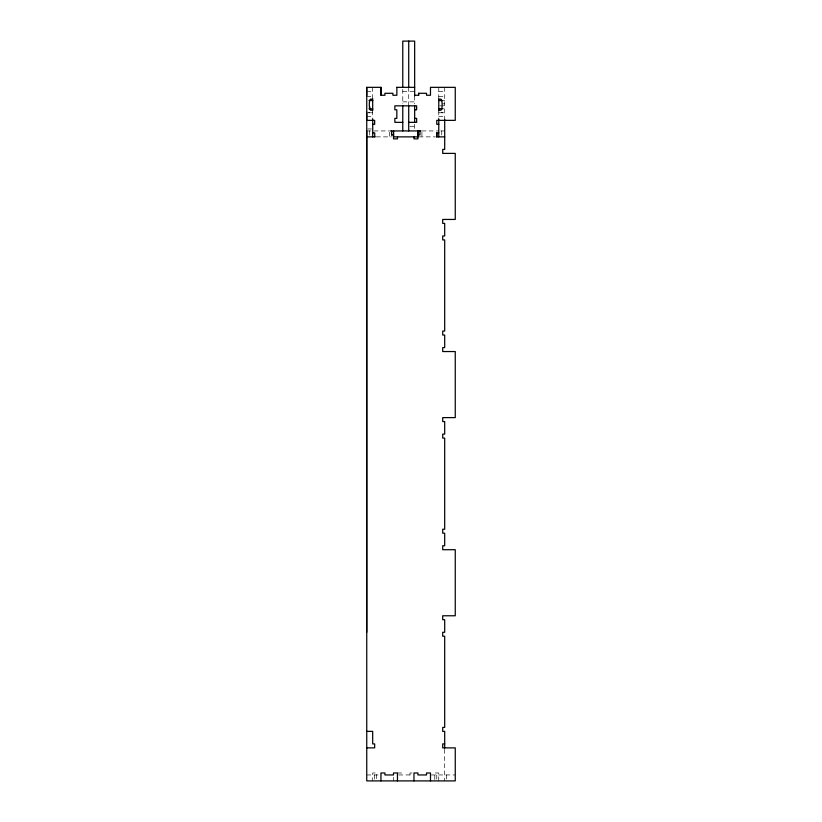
<?xml version="1.0" encoding="UTF-8"?>
<svg xmlns="http://www.w3.org/2000/svg" width="822" height="822" viewBox="0 0 822 822"><rect width="100%" height="100%" fill="white"/><g stroke="black" fill="none" stroke-linecap="round" stroke-linejoin="round"><path stroke-width="0.62" stroke-dasharray="4.11 3.08" d="M366.746 91.304L372.685 91.304M402.77 91.304L414.658 91.304M438.773 91.304L444.712 91.304M366.746 96.585L372.685 96.585M438.773 96.585L444.712 96.585M442.236 100.551L444.712 100.551M402.77 101.866L414.658 101.866M442.236 103.849L444.712 103.849M439.76 105.833L444.712 105.833M439.76 108.802L444.712 108.802M372.685 112.768L366.746 112.768L369.715 112.748L369.715 112.182M438.773 112.768L444.712 112.768L441.743 112.748L441.743 112.182M366.746 116.405L372.685 116.405M438.773 116.405L444.712 116.405M409.911 126.311L414.658 126.311M367.732 128.951L371.452 128.951M366.746 130.934L389.546 130.934M421.912 130.934L438.753 130.934M440.787 130.934L444.712 130.934M376.312 136.873L391.529 136.873M418.943 136.873L435.146 136.873M397.458 772.978L401.424 772.978L401.424 774.951M411.986 772.978L410.014 772.978L410.014 774.951M366.746 774.951L381.254 774.951M398.732 774.951L411.432 774.951M431.396 774.951L455.254 774.951M446.665 774.951L446.665 780.9M444.712 87.338L444.712 120.361M444.692 749.315L444.692 780.9M441.743 130.934L441.733 136.873M438.773 87.338L438.773 99.863M438.773 110.785L438.773 120.361M438.743 780.9L438.743 772.978L434.776 772.978L434.776 780.9M436.759 774.951L436.759 780.9M421.912 132.126L421.912 136.873M414.658 95.999L414.658 103.849M414.658 124.328L414.658 129.773M408.719 87.338L408.719 105.833M402.77 89.321L402.77 103.849M393.491 777.335L393.491 780.9M389.546 132.126L389.546 136.873M376.651 778.639L376.651 772.978L372.685 772.978L372.685 780.9M374.668 774.951L374.668 780.9M372.685 87.338L372.685 99.863M372.685 110.785L372.685 120.361M369.715 130.934L369.725 136.873"/><path stroke-width="1.23" d="M366.746 632.282L366.746 136.873L375.109 136.873M366.746 95.599L366.746 87.338L381.007 87.338L381.007 95.26L384.963 95.26L384.912 93.287L392.895 93.287L392.895 95.26L396.862 95.26L396.862 87.338M438.743 100.305C443.017 94.962 442.205 107.898 441.743 108.802A1.49 1.49 0 0 1 440.232 110.292A1.49 1.49 0 0 1 438.743 108.802L442.236 108.802M396.8 87.338L414.658 87.338M414.637 95.26L418.655 95.26L418.655 93.287M368.975 100.551L372.685 100.551M438.773 100.551L442.236 100.551M368.975 108.802L372.685 108.802A1.49 1.49 0 0 1 371.205 110.292A1.49 1.49 0 0 1 369.715 108.802L369.715 106.675M414.658 109.799L416.641 109.799L416.641 105.833L394.848 105.833L394.848 109.799L396.831 109.799L396.831 118.378L394.848 118.378L394.848 122.344L402.77 122.344M414.658 118.378L416.641 118.378L416.641 122.344L408.719 122.344M372.685 124.328L374.668 124.328L374.668 120.361L366.746 120.361L366.746 112.111M438.743 124.328L436.759 124.328L436.759 120.361L455.254 120.361L455.254 87.338L430.481 87.338L430.481 95.26L426.526 95.26L426.577 93.287L418.593 93.287L418.593 95.26M390.532 130.934L420.926 130.934M372.685 132.917L374.729 132.917L374.729 136.873M436.821 132.917L436.821 136.873L436.759 132.917L438.804 132.917M391.529 134.9L393.543 134.9M417.946 134.9L419.96 134.9L419.929 130.934M436.348 136.873L444.712 136.873M366.746 731.364L372.685 731.364L372.685 743.91L374.668 743.91L374.668 747.876L366.746 747.876M444.692 743.91L442.709 743.91L442.709 747.876L455.254 747.876L455.254 780.9L366.746 780.9L366.746 87.338M372.685 100.305C368.41 94.962 369.242 107.888 369.715 108.802M444.712 119.375L444.692 149.429L442.709 149.429L442.709 153.395L455.254 153.395L455.254 219.443L442.709 219.443L442.709 223.409L444.692 223.409L444.692 235.955L442.709 235.955L442.709 239.921L444.692 239.921L444.692 331.071L442.709 331.071L442.709 335.037L444.692 335.037L444.692 347.593L442.709 347.593L442.709 351.549L455.254 351.549L455.254 417.607L442.709 417.607L442.709 421.573L444.692 421.573L444.692 434.119L442.709 434.119L442.709 438.085L444.692 438.085L444.692 529.234L442.709 529.234L442.709 533.201L444.692 533.201L444.692 545.746L442.709 545.746L442.709 549.713L455.254 549.713L455.254 615.77L442.709 615.77L442.709 619.726L444.692 619.726L444.692 632.282L442.709 632.282L442.709 636.238L444.692 636.238L444.692 727.398L442.709 727.398L442.709 731.364L444.692 731.364L444.692 748.03M438.773 98.568L438.773 110.785M438.804 118.985L438.753 136.873M430.481 780.9L430.481 772.978L426.526 772.978L426.526 774.951L417.936 774.951L417.936 772.978L413.969 772.978L413.969 780.9M414.658 95.999L414.658 41.1L402.77 41.1L402.77 87.338M414.658 105.833L414.658 122.344M413.99 136.873L413.99 138.856L417.946 138.856L417.946 130.934L417.946 136.873L393.512 136.873L393.512 130.934L393.512 138.856L397.478 138.856L397.478 136.873M408.719 41.1L408.719 87.338M408.719 105.833L408.719 130.934M402.77 105.833L402.77 130.934M397.458 780.9L397.458 772.978L393.491 772.978L393.491 774.951L384.912 774.951L384.912 772.978L380.946 772.978L380.946 780.9M391.56 130.934L391.56 134.9M380.946 87.338L380.946 95.26M372.685 98.568L372.685 110.785M372.746 118.985L372.705 136.873M366.756 130.934L366.756 136.873"/></g></svg>
